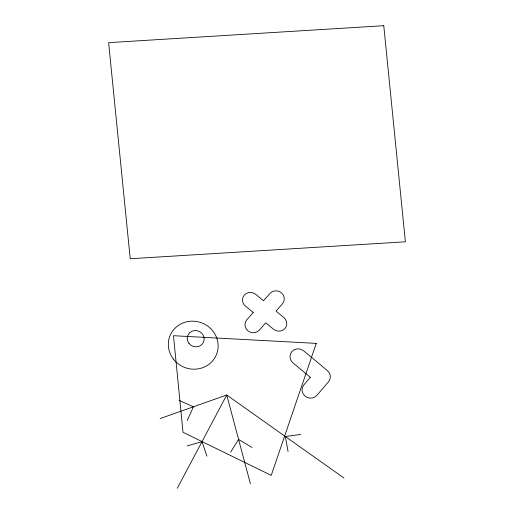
<?xml version="1.0" encoding="UTF-8"?>
<svg xmlns="http://www.w3.org/2000/svg" width="514" height="514" viewBox="0 0 514 514"><rect width="100%" height="100%" fill="white"/><g stroke="black" fill="none" stroke-linecap="round" stroke-linejoin="round"><path stroke-width="0.77" d="M187.257 420.484L193.437 406.786L179.02 400.374M177.272 488.3L226.745 395.003L343.969 478.033M230.613 452.179L238.573 439.399L252.091 447.495M160.13 418.563L226.745 395.003L250.402 483.796M187.115 445.934L202.008 441.654L206.936 456.156M300.812 434.401L285.36 436.521L288.065 451.491M316.251 343.384L271.231 475.379L183.01 432.3L173.488 335.713L316.251 343.384M310.327 377.315L303.87 384.87A8.404 8.006 20.9 0 0 305.162 396.223A8.404 8.006 20.9 0 0 316.907 395.356L328.517 381.78A8.378 7.98 20.9 0 0 327.347 370.549L303.697 350.856A8.404 8.006 20.9 0 0 291.933 351.525A8.404 8.006 20.9 0 0 293.012 362.897L310.327 377.315M253.222 312.486L246.816 319.779A8.153 7.768 20.9 0 0 247.915 330.81A8.153 7.768 20.9 0 0 259.332 330.104L265.738 322.818L273.512 329.236A8.153 7.768 20.9 0 0 284.923 328.53A8.153 7.768 20.9 0 0 283.824 317.498L276.044 311.079L282.449 303.787A8.153 7.768 20.9 0 0 281.351 292.755A8.153 7.768 20.9 0 0 269.94 293.462L263.528 300.754L255.754 294.336A8.153 7.768 20.9 0 0 244.343 295.036A8.153 7.768 20.9 0 0 245.441 306.068L253.222 312.486M383.772 25.7L108.621 42.649L130.228 258.748L405.379 241.805L383.772 25.7M188.985 343.461A8.52 8.108 20.9 0 0 203.525 342.067A8.52 8.108 20.9 0 0 194.588 330.579A8.52 8.108 20.9 0 0 188.985 343.461M173.475 359.19A25.064 23.862 20.9 0 0 216.253 355.078A25.064 23.862 20.9 0 0 189.955 321.282A25.064 23.862 20.9 0 0 173.475 359.19"/></g></svg>
